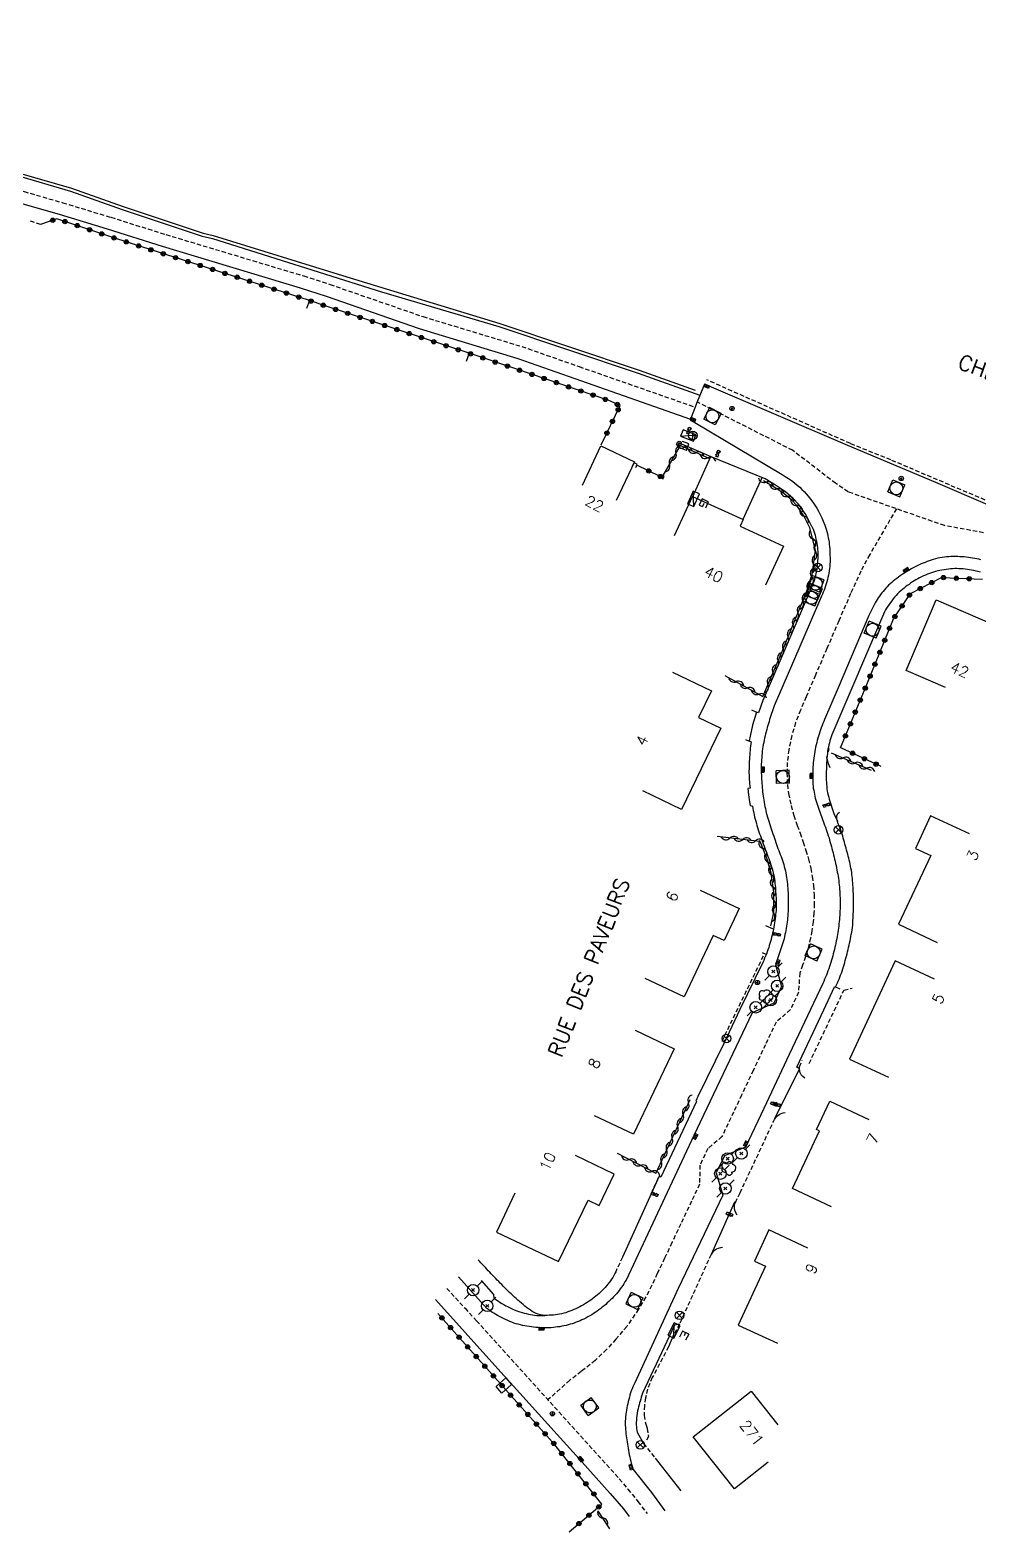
# Model space of a CAD drawing. Header units: millimetres. Extents: x 150015 to 151000, y 151000 to 152000.
# Drawn here: x 150669.7 to 150779.8, y 151465.9 to 151640.2 of the extents above; entities that cross this region are included whole.
import ezdxf
from ezdxf.enums import TextEntityAlignment as Align

# ---------------------------------------------------------------- set-up
doc = ezdxf.new("R2010")
doc.units = ezdxf.units.MM
doc.linetypes.add('DASHED', pattern=[0.75, 0.5, -0.25])
doc.layers.get('0').update_dxf_attribs({"linetype": 'CONTINUOUS'})
for name, color, linetype in [('W0001', 6, 'DASHED'), ('W0008', 7, 'CONTINUOUS'), ('W0014', 7, 'CONTINUOUS'), ('W0017', 7, 'CONTINUOUS'), ('W0070', 7, 'DASHED'), ('W0071', 7, 'CONTINUOUS'), ('W0100', 7, 'CONTINUOUS'), ('W0101', 7, 'CONTINUOUS'), ('W0106', 7, 'CONTINUOUS'), ('W0112', 1, 'DASHED'), ('W0113', 2, 'DASHED'), ('W0212', 2, 'CONTINUOUS'), ('W0300', 7, 'CONTINUOUS'), ('W0310', 3, 'CONTINUOUS'), ('W0322', 7, 'CONTINUOUS'), ('W0323', 7, 'CONTINUOUS'), ('W0400', 7, 'CONTINUOUS'), ('W0420', 7, 'CONTINUOUS'), ('W0425', 7, 'CONTINUOUS'), ('W0430', 7, 'CONTINUOUS'), ('W0432', 7, 'CONTINUOUS'), ('W0469', 7, 'CONTINUOUS'), ('W0473', 7, 'CONTINUOUS'), ('W0856', 7, 'CONTINUOUS'), ('W0989', 7, 'CONTINUOUS'), ('W0991', 7, 'CONTINUOUS'), ('W1336', 3, 'CONTINUOUS'), ('W1338', 7, 'CONTINUOUS'), ('W1471', 7, 'CONTINUOUS')]:
    doc.layers.add(name, color=color, linetype=linetype)
doc.styles.get("Standard").update_dxf_attribs({"font": 'romans.shx', "width": 0.85})

# ---------------------------------------------------------------- blocks, each defined once
blk = doc.blocks.new('T856')
for p, q in [((-0.125, 0), (0.125, 0)), ((0, 0.125), (0, -0.125))]:
    blk.add_line(p, q)
blk.add_ellipse((0, 0), major_axis=(-0.177, 0.177), ratio=1, start_param=3.9269908, end_param=10.2101761)
blk = doc.blocks.new('T432')
at = {"flags": 128}
for points in [[(-0.4, 2.1), (-0.4, 1.3)], [(-0.39, 2.1), (0.41, 2.1)], [(0.8, 0.8), (-0.8, 0.8)], [(-0.8, 0.8), (-0.8, 0)], [(0.8, 0.8), (-0.8, 0)], [(-0.8, 0), (0.8, 0)], [(-0.4, 1.3), (0.4, 1.3)], [(0, 1.7), (0.4, 1.7)], [(0.4, 1.3), (0.4, 1.7)], [(0.8, 0), (0.8, 0.8)]]:
    blk.add_lwpolyline(points, dxfattribs=at)
blk = doc.blocks.new('T425')
for p, q in [((-0.15, 0.6), (0.15, 0.6)), ((-0.15, 0.6), (-0.15, 0.3)), ((-0.15, 0.3), (0.15, 0.3)), ((-0.15, 0.15), (0.15, 0.15)), ((-0.15, -0.15), (-0.15, 0.15)), ((0, 0.45), (0.15, 0.45)), ((0.15, 0.45), (0.15, 0.3)), ((0.15, 0.15), (0.15, -0.15)), ((0.15, -0.15), (-0.15, -0.15))]:
    blk.add_line(p, q)
blk.add_ellipse((0, 0), major_axis=(-0.106, 0.106), ratio=1, start_param=3.926991, end_param=10.210176)
blk = doc.blocks.new('T469')
at = {"color": 0, "linetype": 'Continuous', "flags": 128}
for points in [[(-0.35, 0.35), (0.35, -0.35)], [(-0.35, -0.35), (0.35, 0.35)]]:
    blk.add_lwpolyline(points, dxfattribs=at)
at = {"color": 0, "linetype": 'Continuous'}
blk.add_circle((0, 0), 0.5, dxfattribs=at)
blk = doc.blocks.new('T430')
at = {"flags": 128}
for points in [[(-0.4, 2.1), (0.4, 2.1)], [(-0.4, 2.1), (-0.4, 1.3)], [(0.8, 0.8), (-0.8, 0.8)], [(-0.8, 0.8), (-0.8, 0)], [(0.8, 0.8), (-0.8, 0)], [(-0.8, 0), (0.8, 0)], [(-0.4, 1.7), (0, 1.7)], [(-0.4, 1.3), (0.4, 1.3)], [(0.8, 0), (0.8, 0.8)]]:
    blk.add_lwpolyline(points, dxfattribs=at)
blk = doc.blocks.new('T400')
for p, q in [((-0.15, 0.3), (0.15, 0.3)), ((-0.15, -0.25), (-0.15, 0.3)), ((-0.15, 0.15), (0.15, 0.15)), ((-0.15, 0), (0.15, 0)), ((0.15, 0.3), (0.15, -0.25)), ((-0.15, -0.15), (0.15, -0.15)), ((-0.15, -0.25), (-0.15, -0.3)), ((-0.15, -0.3), (0.15, -0.3)), ((0.15, -0.3), (0.15, -0.25))]:
    blk.add_line(p, q)
blk = doc.blocks.new('T420')
for p, q in [((0.75, 0.75), (-0.75, 0.75)), ((-0.75, 0.75), (-0.75, -0.75)), ((0.75, 0.75), (0.75, -0.75)), ((0.75, -0.75), (-0.75, -0.75))]:
    blk.add_line(p, q)
blk.add_ellipse((0, 0), major_axis=(-0.53, 0.53), ratio=1, start_param=3.926991, end_param=10.210176)
blk = doc.blocks.new('t310o')
at = {"color": 0, "linetype": 'Continuous'}
for centre, start, end in [((-0.5, 0.38), 216.8699, 323.1304), ((0.5, -0.37), 36.8699, 143.1303)]:
    blk.add_arc(centre, 0.625, start, end, dxfattribs=at)
blk = doc.blocks.new('t322o')
at = {"color": 0, "linetype": 'Continuous'}
for radius in [0.25, 0.15]:
    blk.add_circle((0, 0), radius, dxfattribs=at)
blk = doc.blocks.new('t323o')
at = {"color": 0, "linetype": 'Continuous'}
for radius in [0.25, 0.15]:
    blk.add_circle((0, 0), radius, dxfattribs=at)
blk = doc.blocks.new('T300')
for p, q in [((-0.8, 0.51), (-0.86, 0.34)), ((-0.86, 0.34), (-0.86, 0.17)), ((-0.86, 0.17), (-0.74, 0.06)), ((-0.69, 0.63), (-0.8, 0.51)), ((-0.8, -0.06), (-0.74, 0.06)), ((-0.74, 0.06), (-0.69, 0.11)), ((-0.57, 0.69), (-0.69, 0.63)), ((-0.46, 0.69), (-0.57, 0.69)), ((-0.29, 0.63), (-0.46, 0.69)), ((-0.29, 0.63), (-0.17, 0.74)), ((-0.23, 0.57), (-0.29, 0.63)), ((-0.17, 0.74), (-0.06, 0.8)), ((-0.06, 0.8), (0.06, 0.8)), ((0.06, 0.8), (0.23, 0.74)), ((0.23, 0.74), (0.34, 0.63)), ((0.34, 0.63), (0.4, 0.51)), ((0.46, 0.46), (0.34, 0.46)), ((0.4, 0.51), (0.4, 0.46)), ((0.57, 0.4), (0.46, 0.46)), ((0.57, 0.4), (0.69, 0.29)), ((0.69, 0.29), (0.74, 0.17)), ((0.74, 0.06), (0.69, -0.17)), ((0.74, 0.17), (0.74, 0.06)), ((-0.8, -0.17), (-0.8, -0.06)), ((-0.8, -0.23), (-0.8, -0.17)), ((-0.74, -0.34), (-0.8, -0.23)), ((-0.69, -0.4), (-0.74, -0.34)), ((-0.51, -0.46), (-0.69, -0.4)), ((-0.4, -0.46), (-0.51, -0.46)), ((-0.4, -0.46), (-0.34, -0.46)), ((-0.34, -0.46), (-0.34, -0.4)), ((-0.34, -0.51), (-0.34, -0.46)), ((-0.29, -0.63), (-0.34, -0.51)), ((-0.17, -0.74), (-0.29, -0.63)), ((-0.06, -0.8), (-0.17, -0.74)), ((0.06, -0.8), (-0.06, -0.8)), ((0.17, -0.74), (0.06, -0.8)), ((0.23, -0.69), (0.17, -0.74)), ((0.29, -0.46), (0.23, -0.46)), ((0.29, -0.63), (0.23, -0.69)), ((0.46, -0.4), (0.29, -0.46)), ((0.34, -0.51), (0.29, -0.63)), ((0.34, -0.51), (0.34, -0.46)), ((0.57, -0.34), (0.46, -0.4)), ((0.63, -0.29), (0.57, -0.34)), ((0.69, -0.17), (0.63, -0.29))]:
    blk.add_line(p, q)
blk = doc.blocks.new('T473')
for p, q in [((-0.166667, 0.166667), (0.166667, -0.166667)), ((-0.166667, -0.166667), (0.166667, 0.166667)), ((0.500001, 0.500001), (1.000002, 1.000002)), ((-1.000002, -1.000002), (-0.500001, -0.500001))]:
    blk.add_line(p, q)
blk.add_ellipse((0, 0), major_axis=(0.471405, 0.471405), ratio=1, start_param=5.4977871438, end_param=11.780972451)
blk = doc.blocks.new('T1471')
at = {"color": 0, "linetype": 'Continuous', "flags": 128}
blk.add_lwpolyline([(-0.75, -0.5), (-0.75, 0.5), (0.75, 0.5), (0.75, -0.5), (-0.75, -0.5)], dxfattribs=at)

msp = doc.modelspace()

# ---------------------------------------------------------------- linework, layer by layer
at = {"layer": 'W0001'}
for points in [[(150763.13, 151587.62), (150758.15, 151591.45), (150747.09, 151597.06)], [(150780.29, 151581.88), (150775.79, 151582.71), (150764.6, 151586.62), (150763.13, 151587.62), (150763.13, 151587.62), (150763.13, 151587.62), (150763.13, 151587.62)], [(150770.19, 151584.66), (150767.1, 151579.34), (150766.07, 151577.43), (150764.89, 151574.84), (150763.51, 151571.65), (150762.13, 151568.45), (150760.8, 151565.35), (150759.72, 151562.84), (150759.06, 151561.29), (150758.51, 151559.85), (150758.07, 151558.35), (150757.71, 151556.71), (150757.54, 151555.24), (150757.5, 151554.02), (150757.56, 151552.66), (150757.69, 151551.61), (150757.98, 151550.23), (150758.3, 151549.09), (150758.7, 151547.92), (150759.02, 151547.02), (150759.38, 151545.99), (150759.7, 151545.02), (150760, 151544.02), (150760.26, 151542.94), (150760.44, 151541.98), (150760.57, 151540.96), (150760.65, 151539.89), (150760.67, 151538.81), (150760.63, 151537.78), (150760.55, 151536.75), (150760.4, 151535.7), (150760.25, 151534.87), (150760.05, 151534.03), (150759.65, 151532.7), (150759.31, 151531.71), (150758.98, 151530.8), (150758.84, 151528.56), (150757.91, 151526.55), (150756.23, 151525.09), (150755, 151522.48), (150753.59, 151519.5), (150752.24, 151516.64), (150751.31, 151514.67), (150749.96, 151511.82), (150748.32, 151510.43), (150747.4, 151508.49), (150747.36, 151506.29), (150746.43, 151504.32), (150745.19, 151501.7), (150744.16, 151499.52), (150743.3, 151497.7), (150742.46, 151495.92), (150741.49, 151493.86), (150740.29, 151491.79), (150738.91, 151489.8), (150737.66, 151488.32), (150736.57, 151487.11), (150735.24, 151485.86), (150733.63, 151484.56), (150732.31, 151483.54), (150729.77, 151481.28)], [(150718.05, 151494.21), (150720.15, 151491.9), (150721.48, 151490.45), (150738.05, 151472.11), (150739.05, 151470.91), (150740.22, 151469.48), (150741.27, 151468.07)]]:
    msp.add_lwpolyline(points, dxfattribs=at)
at = {"layer": 'W0008'}
for points in [[(150764.57, 151592.02), (150747.95, 151599.14), (150747.95, 151599.14), (150747.09, 151597.06), (150746.26, 151594.96), (150746.83, 151594.67), (150746.83, 151594.67), (150756.94, 151588.64), (150757.31, 151588.42), (150757.67, 151588.18), (150758.02, 151587.93), (150758.37, 151587.67), (150758.7, 151587.4), (150758.98, 151587.16), (150759.24, 151586.92), (150759.5, 151586.66), (150759.74, 151586.4), (150759.98, 151586.12), (150760.24, 151585.79), (150760.49, 151585.45), (150760.73, 151585.1), (150760.95, 151584.74), (150761.16, 151584.38), (150761.35, 151584), (150761.53, 151583.62), (150761.69, 151583.23)], [(150855.74, 151549.66), (150848.17, 151553.21), (150842.75, 151560.36), (150827.45, 151567.16), (150818.77, 151568.82), (150808.04, 151573.43), (150798.63, 151577.47), (150792.87, 151579.94), (150774.79, 151587.7), (150764.57, 151592.02), (150764.57, 151592.02)], [(150761.69, 151583.23), (150761.69, 151583.23), (150761.9, 151582.76), (150761.98, 151582.52), (150762.06, 151582.28), (150762.13, 151582.03), (150762.19, 151581.78), (150762.25, 151581.53), (150762.3, 151581.28), (150762.34, 151581.03), (150762.38, 151580.78), (150762.41, 151580.53), (150762.43, 151580.28), (150762.46, 151580.02), (150762.47, 151579.77), (150762.48, 151579.52), (150762.49, 151579.26), (150762.5, 151579.01), (150762.5, 151578.75), (150762.5, 151578.49), (150762.48, 151578.23), (150762.46, 151577.97), (150762.44, 151577.72), (150762.4, 151577.46), (150762.36, 151577.21), (150762.31, 151576.95), (150762.25, 151576.7), (150762.19, 151576.45), (150762.12, 151576.2), (150762.05, 151575.95), (150761.98, 151575.71), (150761.89, 151575.46), (150761.81, 151575.22), (150761.71, 151574.98), (150761.62, 151574.74), (150761.51, 151574.51), (150761.41, 151574.27), (150758.13, 151566.72), (150756.01, 151561.8), (150755.93, 151561.58), (150755.85, 151561.35), (150755.78, 151561.12), (150755.7, 151560.9), (150755.63, 151560.67), (150755.56, 151560.44), (150755.49, 151560.21), (150755.42, 151559.98), (150755.35, 151559.75), (150755.29, 151559.52), (150755.22, 151559.29), (150755.16, 151559.04), (150755.09, 151558.8), (150755.02, 151558.55), (150754.96, 151558.31), (150754.9, 151558.06), (150754.85, 151557.81), (150754.8, 151557.56), (150754.75, 151557.31), (150754.71, 151557.06), (150754.67, 151556.81), (150754.64, 151556.56), (150754.61, 151556.3), (150754.59, 151556.05), (150754.57, 151555.79), (150754.55, 151555.54), (150754.53, 151555.29), (150754.52, 151555.03), (150754.51, 151554.78), (150754.51, 151554.52), (150754.51, 151554.27), (150754.52, 151554.01), (150754.53, 151553.76), (150754.54, 151553.52), (150754.55, 151553.28), (150754.57, 151553.03), (150754.58, 151552.79), (150754.61, 151552.55), (150754.63, 151552.3), (150754.66, 151552.06), (150754.68, 151551.82), (150754.71, 151551.57), (150754.75, 151551.33), (150754.78, 151551.09), (150754.82, 151550.85), (150754.86, 151550.61), (150754.9, 151550.37), (150754.95, 151550.13), (150755, 151549.89), (150755.05, 151549.65), (150755.1, 151549.4), (150755.17, 151549.14), (150755.24, 151548.89), (150755.31, 151548.65), (150755.38, 151548.4), (150755.46, 151548.15), (150755.54, 151547.91), (150755.62, 151547.66), (150755.71, 151547.42), (150755.79, 151547.17), (150755.88, 151546.93), (150755.96, 151546.68), (150756.04, 151546.43), (150756.12, 151546.2), (150756.2, 151545.96), (150756.28, 151545.73), (150756.37, 151545.49), (150756.46, 151545.26), (150756.54, 151545.03), (150756.63, 151544.79), (150756.72, 151544.56), (150756.81, 151544.33), (150756.89, 151544.09), (150756.97, 151543.86), (150757.05, 151543.62), (150757.12, 151543.38), (150757.19, 151543.14), (150757.26, 151542.9), (150757.32, 151542.66), (150757.37, 151542.41), (150757.42, 151542.15), (150757.46, 151541.9), (150757.5, 151541.65), (150757.53, 151541.39), (150757.56, 151541.14), (150757.58, 151540.88), (150757.6, 151540.63), (150757.62, 151540.37), (150757.63, 151540.11), (150757.65, 151539.87), (150757.65, 151539.63), (150757.66, 151539.39), (150757.66, 151539.14), (150757.66, 151538.9), (150757.66, 151538.66), (150757.65, 151538.41), (150757.65, 151538.17), (150757.63, 151537.93), (150757.62, 151537.69), (150757.6, 151537.45), (150757.58, 151537.2), (150757.56, 151536.96), (150757.53, 151536.71), (150757.5, 151536.47), (150757.46, 151536.22), (150757.42, 151535.98), (150757.38, 151535.74), (150757.33, 151535.49), (150757.27, 151535.25), (150757.22, 151535.01), (150757.16, 151534.77), (150757.09, 151534.53), (150756.16, 151531.73), (150756.85, 151529.25), (150755.96, 151527.3), (150753.46, 151526.19), (150746.7, 151511.93), (150738.84, 151495.16), (150738.71, 151494.95), (150738.59, 151494.74), (150738.45, 151494.54), (150738.31, 151494.34), (150738.17, 151494.14), (150738.02, 151493.95), (150737.87, 151493.76), (150737.71, 151493.57), (150737.55, 151493.39), (150737.38, 151493.21), (150737.21, 151493.04), (150737.04, 151492.87), (150736.85, 151492.69), (150736.66, 151492.52), (150736.47, 151492.35), (150736.28, 151492.19), (150736.08, 151492.02), (150735.89, 151491.87), (150735.68, 151491.71), (150735.48, 151491.56), (150735.27, 151491.42), (150735.06, 151491.28), (150734.85, 151491.14), (150734.63, 151491.01), (150734.4, 151490.89), (150734.18, 151490.77), (150733.95, 151490.65), (150733.72, 151490.55), (150733.5, 151490.45), (150733.27, 151490.35), (150733.04, 151490.27), (150732.81, 151490.18), (150732.57, 151490.11), (150732.34, 151490.04), (150732.1, 151489.97), (150731.87, 151489.91), (150731.63, 151489.86), (150731.39, 151489.81), (150731.14, 151489.76), (150730.9, 151489.73), (150730.66, 151489.7), (150730.41, 151489.67), (150730.15, 151489.65), (150729.89, 151489.64), (150729.63, 151489.63), (150729.38, 151489.63), (150729.12, 151489.63), (150728.86, 151489.64), (150728.61, 151489.66), (150728.35, 151489.68), (150728.1, 151489.71), (150727.85, 151489.74), (150727.59, 151489.78), (150727.34, 151489.82), (150727.09, 151489.87), (150726.84, 151489.92), (150726.58, 151489.98), (150726.33, 151490.04), (150726.08, 151490.11), (150725.83, 151490.19), (150725.58, 151490.28), (150725.34, 151490.38), (150725.1, 151490.48), (150724.86, 151490.59), (150724.62, 151490.71), (150724.39, 151490.83), (150724.15, 151490.95), (150723.92, 151491.07), (150723.71, 151491.19), (150723.49, 151491.32), (150723.28, 151491.45), (150723.08, 151491.59), (150722.88, 151491.74), (150722.68, 151491.89), (150719.38, 151495.55)], [(150780, 151578.74), (150779.76, 151578.8), (150779.52, 151578.85), (150779.28, 151578.9), (150779.04, 151578.94), (150778.8, 151578.98), (150778.55, 151579.01), (150778.31, 151579.04), (150778.06, 151579.07), (150777.81, 151579.09), (150777.57, 151579.1), (150777.31, 151579.11), (150777.05, 151579.12), (150776.79, 151579.12), (150776.53, 151579.11), (150776.27, 151579.1), (150776.01, 151579.08), (150775.76, 151579.05), (150775.5, 151579.02), (150775.24, 151578.97), (150774.99, 151578.92), (150774.74, 151578.86), (150774.48, 151578.79), (150774.24, 151578.71), (150774, 151578.63), (150773.76, 151578.54), (150773.52, 151578.45), (150773.29, 151578.36), (150773.06, 151578.26), (150772.83, 151578.15), (150772.6, 151578.04), (150772.37, 151577.93), (150772.15, 151577.81), (150771.93, 151577.69), (150771.71, 151577.56), (150771.49, 151577.43), (150771.28, 151577.3), (150771.06, 151577.17), (150770.85, 151577.02), (150770.64, 151576.88), (150770.44, 151576.73), (150770.23, 151576.58), (150770.03, 151576.43), (150769.84, 151576.28), (150769.65, 151576.12), (150769.47, 151575.96), (150769.3, 151575.8), (150769.14, 151575.62), (150768.97, 151575.45), (150768.82, 151575.27), (150768.66, 151575.08), (150768.51, 151574.9), (150768.36, 151574.71), (150768.22, 151574.51), (150768.08, 151574.33), (150767.96, 151574.14), (150767.84, 151573.94), (150767.73, 151573.74), (150767.63, 151573.53), (150767, 151572.27), (150763.43, 151563.9), (150761.86, 151560.21), (150761.76, 151559.97), (150761.66, 151559.74), (150761.57, 151559.5), (150761.48, 151559.26), (150761.4, 151559.02), (150761.32, 151558.78), (150761.24, 151558.53), (150761.16, 151558.28), (150761.09, 151558.03), (150761.02, 151557.78), (150760.95, 151557.53), (150760.89, 151557.28), (150760.83, 151557.02), (150760.78, 151556.77), (150760.73, 151556.51), (150760.69, 151556.25), (150760.65, 151555.99), (150760.61, 151555.73), (150760.58, 151555.47), (150760.56, 151555.2), (150760.53, 151554.94), (150760.52, 151554.68), (150760.5, 151554.43), (150760.49, 151554.19), (150760.49, 151553.94), (150760.48, 151553.7), (150760.48, 151553.45), (150760.49, 151553.21), (150760.5, 151552.96), (150760.51, 151552.72), (150760.53, 151552.47), (150760.56, 151552.24), (150760.6, 151552.01), (150760.64, 151551.78), (150760.69, 151551.55), (150760.74, 151551.33), (150760.79, 151551.1), (150760.87, 151550.85), (150760.94, 151550.62), (150761.01, 151550.39), (150761.08, 151550.17), (150761.15, 151549.94), (150761.78, 151548.2), (150761.87, 151547.96), (150761.96, 151547.71), (150762.05, 151547.47), (150762.14, 151547.22), (150762.22, 151546.97), (150762.3, 151546.72), (150762.38, 151546.47), (150762.45, 151546.22), (150762.52, 151545.96), (150762.59, 151545.72), (150762.65, 151545.47), (150762.72, 151545.23), (150762.78, 151544.99), (150762.85, 151544.74), (150762.91, 151544.5), (150762.97, 151544.25), (150763.03, 151544), (150763.09, 151543.76), (150763.14, 151543.51), (150763.2, 151543.26), (150763.25, 151543.02), (150763.3, 151542.77), (150763.34, 151542.52), (150763.39, 151542.27), (150763.43, 151542.02), (150763.47, 151541.77), (150763.5, 151541.52), (150763.53, 151541.27), (150763.56, 151541.02), (150763.59, 151540.77), (150763.61, 151540.52), (150763.63, 151540.27), (150763.64, 151540.01), (150763.65, 151539.76), (150763.66, 151539.51), (150763.67, 151539.26), (150763.67, 151539.01), (150763.67, 151538.76), (150763.67, 151538.51), (150763.66, 151538.26), (150763.65, 151538), (150763.64, 151537.75), (150763.62, 151537.5), (150763.61, 151537.25), (150763.59, 151537), (150763.56, 151536.75), (150763.53, 151536.5), (150763.5, 151536.25), (150763.47, 151536), (150763.44, 151535.76), (150763.4, 151535.51), (150763.36, 151535.26), (150763.31, 151535.02), (150763.27, 151534.77), (150763.22, 151534.52), (150763.17, 151534.28), (150763.12, 151534.03), (150763.07, 151533.79), (150763.01, 151533.54), (150762.95, 151533.29), (150762.88, 151533.04), (150762.82, 151532.78), (150762.74, 151532.53), (150762.67, 151532.28), (150762.59, 151532.03), (150762.51, 151531.79), (150762.43, 151531.54), (150762.34, 151531.29), (150762.25, 151531.04), (150762.16, 151530.8), (150762.07, 151530.55), (150761.97, 151530.31), (150761.87, 151530.07), (150761.76, 151529.83), (150761.65, 151529.59), (150757.77, 151521.35), (150754.82, 151515.09), (150752.7, 151510.6), (150750.24, 151509.58), (150749.3, 151507.6), (150750.08, 151505.03), (150744.89, 151494.18), (150739.84, 151483.26), (150739.72, 151483.03), (150739.62, 151482.8), (150739.53, 151482.56), (150739.44, 151482.32), (150739.36, 151482.08), (150739.29, 151481.83), (150739.22, 151481.58), (150739.15, 151481.33), (150739.09, 151481.08), (150739.03, 151480.83), (150738.97, 151480.58), (150738.92, 151480.33), (150738.88, 151480.08), (150738.84, 151479.83), (150738.81, 151479.57), (150738.78, 151479.31), (150738.76, 151479.06), (150738.75, 151478.81), (150738.75, 151478.57), (150738.75, 151478.32), (150738.76, 151478.08), (150738.78, 151477.84), (150738.8, 151477.59), (150738.82, 151477.35), (150738.85, 151477.11), (150738.89, 151476.87), (150738.92, 151476.63), (150738.95, 151476.39), (150738.99, 151476.15), (150739.03, 151475.9), (150739.07, 151475.65), (150739.12, 151475.4), (150739.16, 151475.15), (150739.21, 151474.91), (150739.27, 151474.66), (150739.32, 151474.42), (150739.38, 151474.17), (150739.44, 151473.93), (150739.51, 151473.69), (150739.58, 151473.45), (150739.65, 151473.2), (150741.79, 151470.51), (150743.35, 151468.38)], [(150716.71, 151492.9), (150723.63, 151485.25), (150733.73, 151474.05), (150737.01, 151470.4), (150738.55, 151468.62), (150739.18, 151467.75)]]:
    msp.add_lwpolyline(points, dxfattribs=at)
at = {"layer": 'W0014'}
for points in [[(150760.39, 151582.59), (150759.7, 151584), (150758.85, 151585.21), (150758.24, 151585.86), (150757.32, 151586.64), (150756.17, 151587.42), (150754.99, 151588.12), (150748.71, 151590.71), (150745.03, 151592.28)], [(150760.39, 151582.59), (150760.39, 151582.59), (150760.53, 151582.3), (150760.62, 151582.07), (150760.69, 151581.83), (150760.76, 151581.6), (150760.82, 151581.36), (150760.87, 151581.13), (150760.92, 151580.89), (150760.96, 151580.65), (150761, 151580.4), (150761.03, 151580.15), (150761.05, 151579.9), (150761.07, 151579.65), (150761.07, 151579.4), (150761.07, 151579.14), (150761.07, 151578.89), (150761.06, 151578.64), (150761.04, 151578.39), (150761.02, 151578.15), (150760.99, 151577.9), (150760.95, 151577.66), (150760.91, 151577.41), (150760.86, 151577.17), (150760.81, 151576.93), (150760.75, 151576.68), (150760.68, 151576.44), (150760.6, 151576.21), (150760.51, 151575.97), (150760.42, 151575.74), (150756.69, 151566.99), (150754.71, 151562.4), (150754.2, 151560.98), (150753.97, 151561.05), (150753.52, 151559.54), (150753.23, 151558.28), (150753.13, 151557.73), (150753.33, 151557.63), (150753.3, 151557.38), (150753.27, 151557.13), (150753.25, 151556.88), (150753.22, 151556.62), (150753.2, 151556.37), (150753.18, 151556.12), (150753.17, 151555.87), (150753.15, 151555.61), (150753.13, 151555.34), (150753.12, 151555.07), (150753.1, 151554.81), (150753.1, 151554.54), (150753.09, 151554.27), (150753.09, 151554.01), (150753.1, 151553.76), (150753.11, 151553.5), (150753.12, 151553.25), (150753.14, 151553), (150753.16, 151552.75), (150753.19, 151552.5), (150753.22, 151552.25), (150752.98, 151552.2), (150753.05, 151551.46), (150753.16, 151550.68), (150753.25, 151550.25), (150753.49, 151550.16), (150753.53, 151549.9), (150753.58, 151549.65), (150753.64, 151549.4), (150753.69, 151549.15), (150753.75, 151548.9), (150753.81, 151548.65), (150753.88, 151548.41), (150753.95, 151548.16), (150754.02, 151547.91), (150754.09, 151547.67), (150754.17, 151547.43), (150754.25, 151547.19), (150754.33, 151546.96), (150754.42, 151546.72), (150754.5, 151546.48), (150754.59, 151546.25), (150754.67, 151546.01), (150754.76, 151545.77), (150754.84, 151545.53), (150754.93, 151545.29), (150755.02, 151545.05), (150755.11, 151544.81), (150755.2, 151544.57), (150755.29, 151544.33), (150755.38, 151544.09), (150755.47, 151543.85), (150755.55, 151543.61), (150755.63, 151543.36), (150755.71, 151543.12), (150755.78, 151542.87), (150755.85, 151542.63), (150755.91, 151542.38), (150755.96, 151542.14), (150756, 151541.9), (150756.04, 151541.67), (150756.08, 151541.43), (150756.11, 151541.19), (150756.13, 151540.95), (150756.16, 151540.71), (150756.18, 151540.47), (150756.19, 151540.23), (150756.21, 151539.99), (150756.22, 151539.75), (150756.23, 151539.51), (150756.24, 151539.27), (150756.24, 151539.03), (150756.24, 151538.79), (150756.24, 151538.55), (150756.24, 151538.31), (150756.23, 151538.07), (150756.21, 151537.83), (150756.19, 151537.59), (150756.17, 151537.35), (150756.14, 151537.11), (150756.11, 151536.86), (150756.07, 151536.62), (150756.03, 151536.38), (150755.98, 151536.13), (150755.94, 151535.89), (150755.89, 151535.65), (150755.83, 151535.41), (150755.78, 151535.18), (150755.72, 151534.94), (150755.65, 151534.7), (150755.59, 151534.46), (150755.52, 151534.23), (150755.45, 151533.99), (150755.38, 151533.76), (150755.3, 151533.5), (150755.21, 151533.25), (150755.12, 151533), (150755.02, 151532.76), (150754.91, 151532.51), (150754.8, 151532.27), (150754.69, 151532.03), (150752.04, 151526.58), (150750.17, 151522.64), (150747.17, 151516.46), (150746.92, 151515.95), (150747.02, 151515.88), (150742.88, 151507.11), (150742.68, 151507.21), (150740.67, 151502.78), (150738.42, 151497.82)], [(150779.94, 151577.3), (150779.69, 151577.37), (150779.44, 151577.43), (150779.18, 151577.49), (150778.92, 151577.54), (150778.68, 151577.58), (150778.44, 151577.62), (150778.19, 151577.65), (150777.95, 151577.68), (150777.71, 151577.7), (150777.46, 151577.71), (150777.22, 151577.72), (150776.97, 151577.72), (150776.72, 151577.71), (150776.48, 151577.69), (150776.23, 151577.66), (150775.98, 151577.63), (150775.73, 151577.59), (150775.48, 151577.55), (150775.23, 151577.5), (150774.99, 151577.45), (150774.75, 151577.38), (150774.51, 151577.32), (150774.27, 151577.24), (150774.03, 151577.16), (150773.79, 151577.07), (150773.56, 151576.98), (150773.33, 151576.88), (150773.11, 151576.77), (150772.89, 151576.66), (150772.67, 151576.55), (150772.46, 151576.43), (150772.26, 151576.3), (150772.05, 151576.17), (150771.85, 151576.03), (150771.66, 151575.89), (150771.46, 151575.75), (150771.27, 151575.6), (150771.08, 151575.44), (150770.89, 151575.29), (150770.71, 151575.13), (150770.53, 151574.97), (150770.34, 151574.79), (150770.16, 151574.6), (150769.98, 151574.4), (150769.82, 151574.2), (150769.66, 151573.99), (150769.5, 151573.78), (150769.35, 151573.57), (150769.2, 151573.36), (150769.06, 151573.14), (150768.92, 151572.92), (150768.8, 151572.7), (150762.72, 151558.45), (150762.64, 151558.22), (150762.56, 151557.99), (150762.49, 151557.75), (150762.42, 151557.51), (150762.37, 151557.27), (150762.31, 151557.01), (150762.26, 151556.76), (150762.22, 151556.5), (150762.19, 151556.24), (150762.16, 151555.99), (150762.14, 151555.73), (150762.12, 151555.47), (150762.1, 151555.22), (150762.09, 151554.96), (150762.08, 151554.71), (150762.07, 151554.46), (150762.06, 151554.2), (150762.05, 151553.95), (150762.05, 151553.7), (150762.05, 151553.44), (150762.06, 151553.19), (150762.07, 151552.93), (150762.09, 151552.68), (150762.11, 151552.43), (150762.14, 151552.17), (150762.17, 151551.93), (150762.22, 151551.69), (150762.28, 151551.45), (150762.34, 151551.21), (150762.41, 151550.98), (150762.48, 151550.74), (150762.54, 151550.51), (150762.62, 151550.26), (150762.69, 151550.02), (150762.77, 151549.77), (150762.86, 151549.53), (150762.94, 151549.29), (150763.35, 151548.42)], [(150756.09, 151513.93), (150758.94, 151519.69), (150758.65, 151519.87), (150761.79, 151526.52), (150763, 151529.2), (150763.13, 151529.21), (150763.24, 151529.43), (150763.35, 151529.65), (150763.45, 151529.87), (150763.55, 151530.1), (150763.64, 151530.32), (150763.73, 151530.55), (150763.82, 151530.78), (150763.9, 151531.03), (150763.98, 151531.27), (150764.06, 151531.52), (150764.13, 151531.76), (150764.2, 151532.01), (150764.27, 151532.26), (150764.34, 151532.51), (150764.4, 151532.76), (150764.47, 151533.01), (150764.53, 151533.26), (150764.59, 151533.51), (150764.65, 151533.77), (150764.71, 151534.02), (150764.76, 151534.27), (150764.82, 151534.52), (150764.87, 151534.78), (150764.92, 151535.03), (150764.96, 151535.28), (150765.01, 151535.54)], [(150751.49, 151504.16), (150751.41, 151504.23), (150748.7, 151498.15)], [(150722.02, 151495.14), (150723.46, 151493.51), (150723.5, 151493.07), (150724.03, 151492.72), (150724.24, 151492.58), (150724.44, 151492.45), (150724.65, 151492.32), (150724.87, 151492.2), (150725.08, 151492.09), (150725.32, 151491.98), (150725.55, 151491.87), (150725.79, 151491.76), (150726.03, 151491.66), (150726.27, 151491.57), (150726.52, 151491.48), (150726.77, 151491.4), (150727.01, 151491.34), (150727.25, 151491.28), (150727.5, 151491.22), (150727.74, 151491.18), (150727.99, 151491.14), (150728.23, 151491.11), (150728.48, 151491.08), (150728.72, 151491.06), (150728.96, 151491.06), (150729.2, 151491.06), (150729.43, 151491.08)], [(150745.04, 151490.06), (150744.45, 151489.94), (150743.55, 151488.04), (150740.76, 151482.04), (150740.68, 151481.82), (150740.6, 151481.59), (150740.53, 151481.37), (150740.46, 151481.14), (150740.4, 151480.91), (150740.34, 151480.68), (150740.28, 151480.45), (150740.23, 151480.22), (150740.18, 151479.99), (150740.14, 151479.72), (150740.1, 151479.46), (150740.06, 151479.19), (150740.04, 151478.92), (150740.02, 151478.65), (150740.02, 151478.38), (150740.03, 151478.16), (150740.05, 151477.95), (150740.09, 151477.73), (150740.13, 151477.51), (150740.84, 151476.22)], [(150742.23, 151474.49), (150745.18, 151470.71)]]:
    msp.add_lwpolyline(points, dxfattribs=at)
at = {"layer": 'W0017'}
for points in [[(150746.6, 151586.07), (150748.68, 151590.72)], [(150754.59, 151588.26), (150752.37, 151583.43)], [(150753.93, 151561.06), (150753.41, 151561.29)], [(150753.17, 151557.65), (150752.73, 151557.84)], [(150755.01, 151536.32), (150755.91, 151535.93)], [(150754.63, 151533.18), (150755.05, 151533)], [(150763.66, 151528.94), (150763.18, 151529.16)]]:
    msp.add_lwpolyline(points, dxfattribs=at)
at = {"layer": 'W0070'}
msp.add_lwpolyline([(150616.33, 151639.14), (150626.4, 151635.8), (150641.4, 151630.46), (150655.7, 151625.87), (150658.67, 151624.59), (150669, 151621.48), (150673.48, 151620.18), (150679.07, 151618.48), (150685.45, 151616.48), (150701.45, 151611.68), (150704.49, 151610.69), (150715.28, 151606.96), (150726.75, 151603.49), (150733.39, 151601.16), (150746.77, 151596.49)], dxfattribs=at)
at = {"layer": 'W0071'}
for points in [[(150617.55, 151640.21), (150638.93, 151632.86), (150656.78, 151626.97), (150659.72, 151626.42), (150660.72, 151626.14), (150662.96, 151625.18), (150668.09, 151623.36), (150674.4, 151621.51), (150680.36, 151619.4), (150689.67, 151616.31), (150690.85, 151616.02), (150710.48, 151609.83), (150724.09, 151605.82), (150740.24, 151600.39), (150747.41, 151597.83)], [(150614.81, 151637.79), (150615.87, 151637.69), (150625.96, 151634.52), (150625.96, 151634.52), (150640.96, 151629.16), (150640.96, 151629.16), (150655.21, 151624.57), (150658.19, 151623.29), (150668.6, 151620.14), (150673.08, 151618.84), (150678.65, 151617.14), (150685.03, 151615.13), (150701.03, 151610.31), (150704.03, 151609.33), (150714.83, 151605.58), (150726.29, 151602.1), (150732.9, 151599.77), (150746.31, 151595.08)]]:
    msp.add_lwpolyline(points, dxfattribs=at)
at = {"layer": 'W0100'}
for points in [[(150733.78, 151587.42), (150735.9, 151591.95), (150739.8, 151590.13), (150737.67, 151585.61)], [(150744.45, 151581.56), (150746.55, 151586.09), (150752.41, 151583.41), (150752.06, 151582.66), (150757.11, 151580.33), (150755.01, 151575.79)], [(150744.24, 151565.71), (150748.74, 151563.54), (150747.25, 151560.44), (150749.83, 151559.19), (150745.28, 151549.76), (150740.78, 151551.94)]]:
    msp.add_lwpolyline(points, dxfattribs=at)
at = {"layer": 'W0101'}
for points in [[(150775.91, 151563.93), (150771.32, 151565.91), (150774.83, 151574.09), (150785.29, 151569.59), (150783.31, 151565)], [(150778.68, 151546.93), (150774.15, 151549.03), (150772.4, 151545.25), (150774.19, 151544.42), (150770.43, 151536.48), (150774.94, 151534.33)], [(150747.43, 151540.42), (150751.95, 151538.29), (150750.2, 151534.58), (150748.93, 151535.17), (150745.59, 151528.05), (150741.06, 151530.18)], [(150774.6, 151530.1), (150770.07, 151532.21), (150764.76, 151520.81), (150769.3, 151518.7)], [(150739.88, 151524.15), (150744.4, 151522.01), (150739.71, 151512.09), (150735.19, 151514.23)], [(150762.66, 151503.68), (150758.13, 151505.81), (150761.28, 151512.49), (150760.93, 151512.65), (150762.47, 151515.92), (150766.99, 151513.79)], [(150725.93, 151505.26), (150723.79, 151500.74), (150731.01, 151497.33), (150734.42, 151504.43), (150735.72, 151503.81), (150737.47, 151507.47), (150732.97, 151509.63)], [(150759.93, 151498.89), (150755.4, 151500.99), (150753.72, 151497.37), (150755.02, 151496.77), (150751.86, 151489.95), (150756.39, 151487.85)], [(150755.32, 151474.04), (150751.4, 151470.94), (150746.63, 151476.98), (150753.35, 151482.29), (150756.45, 151478.37)]]:
    msp.add_lwpolyline(points, dxfattribs=at)
at = {"layer": 'W0106'}
msp.add_lwpolyline([(150744.39, 151488.89), (150743.74, 151487.43)], dxfattribs=at)
at = {"layer": 'W0112'}
for points in [[(150670.91, 151617.64), (150669.71, 151618.05)], [(150739.96, 151589.45), (150740.13, 151589.84), (150739.74, 151590.01), (150739.56, 151589.62)], [(150743.09, 151588.1), (150743.25, 151588.44), (150742.91, 151588.61), (150742.75, 151588.26)], [(150762.14, 151555.73), (150762.39, 151556.84)], [(150762.14, 151555.73), (150762.18, 151555.56), (150762.29, 151555.1), (150762.48, 151554.64)], [(150759.56, 151518.6), (150759.35, 151518.78), (150759.16, 151518.99), (150759.05, 151519.2), (150758.98, 151519.42), (150758.95, 151519.67), (150758.96, 151519.91), (150759.28, 151520.65)], [(150747.17, 151516.46), (150746.92, 151515.95)], [(150751.73, 151502.71), (150751.56, 151502.98), (150751.46, 151503.27), (150751.42, 151503.49), (150751.4, 151503.71), (150751.42, 151503.93), (150751.52, 151504.17), (150752.06, 151505.3), (150755.94, 151513.58), (150756.06, 151513.82), (150756.22, 151514.04), (150756.4, 151514.23), (150756.6, 151514.4), (150756.82, 151514.5), (150757.05, 151514.57), (150757.28, 151514.61)], [(150741.78, 151505.25), (150742.74, 151507.37)], [(150750.04, 151498.97), (150749.78, 151498.93), (150749.53, 151498.85), (150749.31, 151498.75), (150749.1, 151498.62), (150748.9, 151498.46), (150748.7, 151498.15), (150745.04, 151490.07), (150744.4, 151488.91)], [(150738.41, 151497.82), (150737.73, 151496.36), (150737.63, 151496.13), (150737.53, 151495.92), (150737.41, 151495.7), (150737.29, 151495.49), (150737.16, 151495.29), (150737.02, 151495.09), (150736.88, 151494.89), (150736.73, 151494.7), (150736.57, 151494.51), (150736.41, 151494.32), (150736.24, 151494.14), (150736.07, 151493.96), (150735.89, 151493.79), (150735.71, 151493.62), (150735.53, 151493.46), (150735.34, 151493.3), (150735.15, 151493.15), (150734.95, 151493), (150734.75, 151492.85), (150734.54, 151492.71), (150734.33, 151492.57), (150734.12, 151492.44), (150733.9, 151492.31), (150733.68, 151492.19), (150733.46, 151492.07), (150733.24, 151491.95), (150733.01, 151491.85), (150732.78, 151491.74), (150732.55, 151491.65), (150732.32, 151491.56), (150732.08, 151491.47), (150731.84, 151491.39), (150731.6, 151491.33), (150731.36, 151491.27), (150731.13, 151491.22), (150730.89, 151491.18), (150730.65, 151491.14), (150730.41, 151491.12), (150730.16, 151491.1), (150729.92, 151491.09), (150729.68, 151491.08), (150729.43, 151491.08), (150729.16, 151491.09), (150728.89, 151491.13), (150728.63, 151491.2), (150728.39, 151491.3), (150728.16, 151491.41), (150727.94, 151491.54), (150727.73, 151491.68), (150727.51, 151491.83), (150727.3, 151491.99), (150727.09, 151492.16), (150726.89, 151492.33), (150726.69, 151492.5), (150726.49, 151492.68), (150726.29, 151492.85), (150726.09, 151493.03), (150725.9, 151493.2), (150725.7, 151493.38), (150725.51, 151493.57), (150725.32, 151493.75), (150725.13, 151493.93), (150724.94, 151494.12), (150724.77, 151494.29), (150724.59, 151494.47), (150724.41, 151494.65), (150724.24, 151494.82), (150724.06, 151495), (150723.89, 151495.18), (150723.71, 151495.36), (150723.54, 151495.54), (150723.37, 151495.72), (150723.2, 151495.9), (150723.02, 151496.08), (150722.85, 151496.26), (150722.68, 151496.44), (150722.51, 151496.62), (150722.34, 151496.81), (150722.17, 151496.99), (150722, 151497.17), (150721.84, 151497.36), (150721.67, 151497.54)], [(150743.75, 151487.43), (150741.87, 151483.85), (150741.33, 151482.51), (150741.08, 151481.5), (150740.97, 151480.61), (150740.93, 151479.47), (150741.11, 151478.45), (150741.29, 151477.95), (150741.43, 151477.04), (150741.19, 151476.6)], [(150740.85, 151476.22), (150742.23, 151474.49)]]:
    msp.add_lwpolyline(points, dxfattribs=at)
at = {"layer": 'W0113'}
for points in [[(150764.86, 151592.23), (150748.2, 151599.62)], [(150764.86, 151592.23), (150769.63, 151590.32), (150786.53, 151583.13), (150810.52, 151572.77), (150818.81, 151569.3), (150827.88, 151568.41), (150836.36, 151564.67), (150843.9, 151561.27)], [(150765.04, 151535.53), (150765.08, 151535.8), (150765.11, 151536.07), (150765.13, 151536.34), (150765.15, 151536.61), (150765.16, 151536.89), (150765.18, 151537.15), (150765.19, 151537.41), (150765.2, 151537.67), (150765.21, 151537.93), (150765.21, 151538.19), (150765.22, 151538.44), (150765.22, 151538.7), (150765.22, 151538.96), (150765.22, 151539.22), (150765.22, 151539.48), (150765.21, 151539.74), (150765.21, 151540), (150765.2, 151540.26), (150765.18, 151540.51), (150765.17, 151540.76), (150765.16, 151541.01), (150765.14, 151541.25), (150765.12, 151541.5), (150765.09, 151541.75), (150765.07, 151541.99), (150765.04, 151542.24), (150765.01, 151542.48), (150764.97, 151542.73), (150764.93, 151542.97), (150764.89, 151543.21), (150764.84, 151543.44), (150764.79, 151543.68), (150764.73, 151543.91), (150764.67, 151544.14), (150764.61, 151544.37), (150764.55, 151544.6), (150764.49, 151544.83), (150764.42, 151545.07), (150764.36, 151545.3), (150764.3, 151545.53), (150764.23, 151545.76), (150764.17, 151545.99), (150764.1, 151546.22), (150764.03, 151546.45), (150763.97, 151546.68), (150763.9, 151546.91), (150763.82, 151547.13), (150763.75, 151547.36), (150763.66, 151547.61), (150763.56, 151547.86), (150763.46, 151548.11), (150763.37, 151548.37), (150763.27, 151548.7), (150763.27, 151549.04), (150763.41, 151549.31), (150763.61, 151549.48)], [(150749.98, 151522.91), (150754.86, 151532.97)], [(150760.08, 151520.32), (150764.11, 151528.8), (150765.06, 151529.06)]]:
    msp.add_lwpolyline(points, dxfattribs=at)
at = {"layer": 'W0212'}
msp.add_lwpolyline([(150663.08, 151625.52), (150668.2, 151623.7), (150674.51, 151621.85), (150680.48, 151619.74), (150689.77, 151616.65), (150690.94, 151616.37), (150706.44, 151611.57), (150724.2, 151606.17), (150740.36, 151600.73), (150746.84, 151598.42)], dxfattribs=at)
at = {"layer": 'W0310'}
for points in [[(150748.48, 151590.51), (150745.13, 151591.99), (150743.11, 151588.53)], [(150760.15, 151582.47), (150759.46, 151583.86), (150758.64, 151585.03), (150758.05, 151585.67), (150757.15, 151586.42), (150756.02, 151587.19), (150754.79, 151587.92)], [(150754.71, 151562.89), (150756.93, 151568.09), (150759.28, 151573.79), (150760.36, 151576.51), (150760.82, 151579.88), (150760.15, 151582.47)], [(150754.37, 151546.09), (150755.26, 151543.85)], [(150755.64, 151536.29), (150755.97, 151537.81), (150755.96, 151540.18), (150755.66, 151542.38), (150755.25, 151543.85)], [(150742.29, 151507.55), (150746.28, 151516.14)], [(150736.96, 151466.32), (150735.62, 151468.33)]]:
    msp.add_lwpolyline(points, dxfattribs=at)
at = {"layer": 'W0322'}
for points in [[(150738.15, 151596.63), (150736.84, 151597.23), (150725.94, 151600.93), (150720.62, 151602.7), (150720.62, 151602.7), (150703.8, 151608.24), (150702.1, 151608.83), (150679.64, 151616.02), (150672.8, 151618.31), (150670.91, 151617.63)], [(150742.81, 151588.41), (150740.1, 151589.71)], [(150763.71, 151556.92), (150766.77, 151564.29), (150769.85, 151571.89), (150771.82, 151574.82), (150775.43, 151576.69), (150780.18, 151576.48)], [(150736.04, 151469.18), (150730.58, 151476.06), (150724.87, 151482.45), (150717, 151491.3)]]:
    msp.add_lwpolyline(points, dxfattribs=at)
at = {"layer": 'W0323'}
msp.add_lwpolyline([(150735.96, 151592.1), (150738.15, 151596.63), (150738.15, 151596.63)], dxfattribs=at)
at = {"layer": 'W1336'}
for points in [[(150750.29, 151565.32), (150754.72, 151562.9)], [(150762.63, 151556.36), (150767.26, 151554.34)], [(150754.37, 151546.07), (150749.39, 151546.63)], [(150742.31, 151507.55), (150737.86, 151509.86)]]:
    msp.add_lwpolyline(points, dxfattribs=at)
at = {"layer": 'W1338'}
for points in [[(150702.1, 151608.83), (150701.78, 151607.89)], [(150720.62, 151602.7), (150720.3, 151601.75)], [(150768.42, 151554.76), (150763.76, 151556.93)], [(150732.23, 151465.95), (150736.04, 151469.18)]]:
    msp.add_lwpolyline(points, dxfattribs=at)

# ---------------------------------------------------------------- block references
at = {"layer": 'W0300'}
for p in [(150755.13, 151528.06), (150750.8, 151508.12)]:
    msp.add_blockref('T300', p, dxfattribs=at)
at = {"layer": 'W0310'}
for p, rotation in [((150745.58, 151591.79), 156.214567267606), ((150743.86, 151589.82), 239.7065692437226), ((150744.62, 151591.12), 239.7065692437226), ((150746.95, 151591.19), 156.214567267606), ((150748.32, 151590.58), 156.214567267606), ((150755.06, 151587.76), 149.206894353907), ((150756.34, 151586.97), 146.0250364175076), ((150757.55, 151586.09), 139.8761123299409), ((150758.63, 151585.05), 132.8589562651288), ((150759.49, 151583.82), 116.1055952245279), ((150760.48, 151581.19), 106.182490597448), ((150760.8, 151579.73), 82.23127277901341), ((150760.6, 151578.25), 82.23127277901341), ((150760.4, 151576.76), 82.23127277901341), ((150759.35, 151573.96), 68.35281412151252), ((150759.9, 151575.35), 68.35281412151252), ((150758.78, 151572.57), 67.54016076976858), ((150758.21, 151571.18), 67.54016076976858), ((150757.63, 151569.8), 67.54016076976858), ((150756.47, 151567.03), 66.86988174326987), ((150757.06, 151568.41), 67.54016076976858), ((150755.88, 151565.65), 66.86988174326987), ((150755.3, 151564.27), 66.86988174326987), ((150754.7, 151545.25), 291.7200883915383), ((150755.3, 151543.68), 105.5030557563558), ((150755.68, 151542.23), 97.78778060496076), ((150755.89, 151540.75), 97.78778060496076), ((150755.97, 151539.25), 90.11858446526249), ((150755.96, 151537.75), 77.66643052708591), ((150746.08, 151515.72), 65.09198588739875), ((150744.82, 151513), 65.09198588739875), ((150745.45, 151514.36), 65.09198588739875), ((150744.19, 151511.63), 65.09198588739875), ((150743.55, 151510.27), 65.09198588739875), ((150742.92, 151508.91), 65.09198588739875), ((150736.13, 151467.57), 123.6000912172019)]:
    msp.add_blockref('t310o', p, dxfattribs=dict(at, rotation=rotation))
at = {"layer": 'W0322'}
for p, rotation in [((150672.32, 151618.14), 199.6731463744036), ((150673.74, 151617.99), 161.4953227066134), ((150675.16, 151617.52), 161.4953227066134), ((150676.59, 151617.04), 161.4953227066134), ((150678.01, 151616.56), 161.4953227066134), ((150679.43, 151616.09), 161.4953227066134), ((150680.86, 151615.63), 162.2677553095699), ((150682.29, 151615.17), 162.2677553095699), ((150683.72, 151614.71), 162.2677553095699), ((150685.14, 151614.26), 162.2677553095699), ((150686.57, 151613.8), 162.2677553095699), ((150688, 151613.34), 162.2677553095699), ((150689.43, 151612.89), 162.2677553095699), ((150690.86, 151612.43), 162.2677553095699), ((150692.29, 151611.97), 162.2677553095699), ((150693.72, 151611.52), 162.2677553095699), ((150695.15, 151611.06), 162.2677553095699), ((150696.57, 151610.6), 162.2677553095699), ((150698, 151610.14), 162.2677553095699), ((150699.43, 151609.69), 162.2677553095699), ((150700.86, 151609.23), 162.2677553095699), ((150702.29, 151608.77), 160.7939006869891), ((150703.7, 151608.28), 160.7939006869891), ((150705.13, 151607.8), 161.7520157035972), ((150706.55, 151607.34), 161.7520157035972), ((150707.98, 151606.87), 161.7520157035972), ((150709.4, 151606.4), 161.7520157035972), ((150710.83, 151605.93), 161.7520157035972), ((150712.25, 151605.46), 161.7520157035972), ((150713.68, 151604.99), 161.7520157035972), ((150715.1, 151604.52), 161.7520157035972), ((150716.52, 151604.05), 161.7520157035972), ((150717.95, 151603.58), 161.7520157035972), ((150719.37, 151603.11), 161.7520157035972), ((150720.8, 151602.64), 161.6491638429706), ((150722.22, 151602.17), 161.6491638429706), ((150723.65, 151601.69), 161.6491638429706), ((150725.07, 151601.22), 161.6491638429706), ((150726.49, 151600.74), 161.2222478948915), ((150727.91, 151600.26), 161.2222478948915), ((150729.33, 151599.78), 161.2222478948915), ((150730.75, 151599.3), 161.2222478948915), ((150732.17, 151598.81), 161.2222478948915), ((150733.59, 151598.33), 161.2222478948915), ((150735.01, 151597.85), 161.2222478948915), ((150736.43, 151597.36), 161.2222478948915), ((150737.81, 151596.78), 155.5848760078269), ((150741.46, 151589.06), 154.3242814406204), ((150742.81, 151588.41), 154.3242814406204), ((150775.66, 151576.68), 357.5163697990833), ((150777.15, 151576.61), 357.5163697990833), ((150778.65, 151576.55), 357.5163697990833), ((150771.7, 151574.65), 56.00449809097088), ((150772.97, 151575.41), 27.32553454897804), ((150774.3, 151576.1), 27.32553454897804), ((150770.86, 151573.4), 56.00449809097088), ((150770.03, 151572.16), 56.00449809097088), ((150768.84, 151569.41), 67.96279819711204), ((150769.4, 151570.8), 67.96279819711204), ((150768.28, 151568.02), 67.96279819711204), ((150767.71, 151566.63), 67.96279819711204), ((150767.15, 151565.24), 67.96279819711204), ((150766.01, 151562.47), 67.4546535370039), ((150766.59, 151563.85), 67.4546535370039), ((150765.43, 151561.08), 67.4546535370039), ((150764.86, 151559.7), 67.4546535370039), ((150764.28, 151558.31), 67.4546535370039), ((150717.47, 151490.78), 131.6355406279293), ((150718.47, 151489.66), 131.6355406279293), ((150719.46, 151488.54), 131.6355406279293), ((150720.46, 151487.42), 131.6355406279293), ((150721.46, 151486.3), 131.6355406279293), ((150722.45, 151485.17), 131.6355406279293), ((150723.45, 151484.05), 131.6355406279293), ((150724.45, 151482.93), 131.6355406279293), ((150725.44, 151481.81), 131.7760892111292), ((150726.44, 151480.69), 131.7760892111292), ((150727.44, 151479.58), 131.7760892111292), ((150728.44, 151478.46), 131.7760892111292), ((150729.44, 151477.34), 131.7760892111292), ((150730.44, 151476.22), 131.7760892111292), ((150731.38, 151475.05), 128.4184281798522), ((150732.32, 151473.88), 128.4184281798522), ((150733.25, 151472.7), 128.4184281798522), ((150734.18, 151471.53), 128.4184281798522), ((150735.11, 151470.35), 128.4184281798522)]:
    msp.add_blockref('t322o', p, dxfattribs=dict(at, rotation=rotation))
at = {"layer": 'W0323', "rotation": 64.17452736001114}
for p in [(150737.92, 151596.15), (150737.26, 151594.8), (150736.61, 151593.45)]:
    msp.add_blockref('t323o', p, dxfattribs=at)
at = {"layer": 'W0400'}
for p, rotation in [((150748.19, 151598.89), 247.0399434174801), ((150746.59, 151595.02), 64.70878881010697), ((150771.32, 151577.59), 123.136449657252), ((150754.7, 151554.41), 0.805780394511967), ((150760.35, 151553.66), 180.506277341174), ((150756.44, 151532.04), 341.1098180787516), ((150746.88, 151511.83), 333.2857721027614), ((150752.71, 151510.98), 155.1581112570834), ((150729.02, 151489.51), 267.1708938426395), ((150733.59, 151474.38), 222.0123887484346), ((150739.4, 151473.46), 196.0260584273375)]:
    msp.add_blockref('T400', p, dxfattribs=dict(at, rotation=rotation))
at = {"layer": 'W0420'}
for p, rotation in [((150748.86, 151595.4), 333.1095263859502), ((150770.19, 151587.03), 157.3671252796494), ((150760.85, 151575.96), 249.8435712731129), ((150760.33, 151574.34), 246.8637243773765), ((150760.63, 151575.02), 247.9101301210008), ((150767.44, 151570.63), 247.488786705661), ((150757.03, 151553.55), 271.983094311522), ((150760.6, 151533.19), 244.9687853771885), ((150739.8, 151492.76), 64.48787036221813), ((150734.62, 151480.51), 216.019064416745)]:
    msp.add_blockref('T420', p, dxfattribs=dict(at, rotation=rotation))
at = {"layer": 'W0425'}
for p, rotation in [((150746.19, 151593.94), 159.3), ((150749.55, 151591.28), 159.3), ((150762.3, 151550.34), 106.7025045782916), ((150756.14, 151535.32), 256.4849168692422), ((150756.21, 151515.51), 63.76985094068276), ((150756.57, 151515.46), 62.88194724339007), ((150742.36, 151505.04), 65.10437575614212), ((150750.63, 151502.88), 246.373217799869)]:
    msp.add_blockref('T425', p, dxfattribs=dict(at, rotation=rotation))
at = {"layer": 'W0430'}
for p, rotation in [((150746.2, 151593.54), 159.3), ((150744.05, 151489.5), 242.7529112257295)]:
    msp.add_blockref('T430', p, dxfattribs=dict(at, rotation=rotation))
at = {"layer": 'W0432', "rotation": 245.7}
msp.add_blockref('T432', (150746.3, 151585.98), dxfattribs=at)
at = {"layer": 'W0469', "rotation": 40.89539327102499}
msp.add_blockref('T469', (150746.58, 151593.16), dxfattribs=at)
at = {"layer": 'W0469'}
for p in [(150761.07, 151577.85), (150763.47, 151547.42), (150750.49, 151523.19), (150745.02, 151491.08), (150740.49, 151476.04)]:
    msp.add_blockref('T469', p, dxfattribs=at)
at = {"layer": 'W0473'}
for p in [(150755.93, 151530.97), (150756.36, 151529.31), (150755.63, 151527.66), (150753.88, 151526.82), (150752.21, 151509.86), (150750.62, 151509.27), (150749.78, 151507.52), (150750.36, 151505.8), (150721.09, 151494.01), (150722.73, 151492.18)]:
    msp.add_blockref('T473', p, dxfattribs=at)
at = {"layer": 'W0856', "rotation": 40.89539327102499}
for p in [(150751.13, 151596.3), (150744.99, 151592.25)]:
    msp.add_blockref('T856', p, dxfattribs=at)
at = {"layer": 'W0856'}
for p in [(150770.76, 151588.18), (150754.07, 151529.7), (150730.29, 151479.67)]:
    msp.add_blockref('T856', p, dxfattribs=at)
at = {"layer": 'W1336'}
for p, rotation in [((150751.61, 151564.6), 331.3120327066673), ((150752.93, 151563.88), 331.3120327066673), ((150754.24, 151563.16), 331.3120327066673), ((150764.01, 151555.76), 336.4038435568694), ((150765.38, 151555.16), 336.4038435568694), ((150766.76, 151554.56), 336.4038435568694), ((150750.88, 151546.46), 173.6945773770993), ((150752.37, 151546.3), 173.6945773770993), ((150753.86, 151546.13), 173.6945773770993), ((150739.19, 151509.17), 152.559137692984), ((150740.52, 151508.48), 152.559137692984), ((150741.85, 151507.79), 152.559137692984)]:
    msp.add_blockref('t310o', p, dxfattribs=dict(at, rotation=rotation))
at = {"layer": 'W1338'}
for p, rotation in [((150765.12, 151556.3), 154.9874842485619), ((150766.48, 151555.66), 154.9874842485619), ((150767.84, 151555.03), 154.9874842485619), ((150735.66, 151468.85), 40.25352989324264), ((150733.37, 151466.92), 40.25352989324264), ((150734.52, 151467.89), 40.25352989324264)]:
    msp.add_blockref('t322o', p, dxfattribs=dict(at, rotation=rotation))
at = {"layer": 'W1471', "rotation": 42.16457515692649}
msp.add_blockref('T1471', (150724.65, 151482.94), dxfattribs=at)

# ---------------------------------------------------------------- texts
at = {"layer": 'W0989'}
for s, rotation, p in [('CHEMIN DU LONG CHENEAU', 339.6056, (150777.5, 151601.82)), ('RUE DES PAVEURS', 68.6874, (150730.53, 151521.2))]:
    msp.add_text(s, height=1.75, rotation=rotation, dxfattribs=at).set_placement(p, align=Align.MIDDLE_LEFT)
at = {"layer": 'W0991'}
for s, rotation, p in [('22', 333, (150734.89, 151584.7)), ('40', 333, (150748.72, 151576.49)), ('42', 336.7227, (150777.29, 151565.41)), ('4', 64.2345, (150741.25, 151557.52)), ('3', 65.1458, (150779.62, 151544.2)), ('6', 64.7422, (150744.75, 151539.42)), ('5', 65.042, (150775.63, 151527.56)), ('8', 64.6755, (150735.73, 151520.04)), ('7', 64.782, (150768.03, 151511.3)), ('10', 64.3538, (150730.29, 151508.67)), ('9', 65.1155, (150760.91, 151496.24)), ('271', 308.3496, (150752.93, 151477.06))]:
    msp.add_text(s, height=1.25, rotation=rotation, dxfattribs=at).set_placement(p, align=Align.CENTER)

doc.saveas('drawing.dxf')
